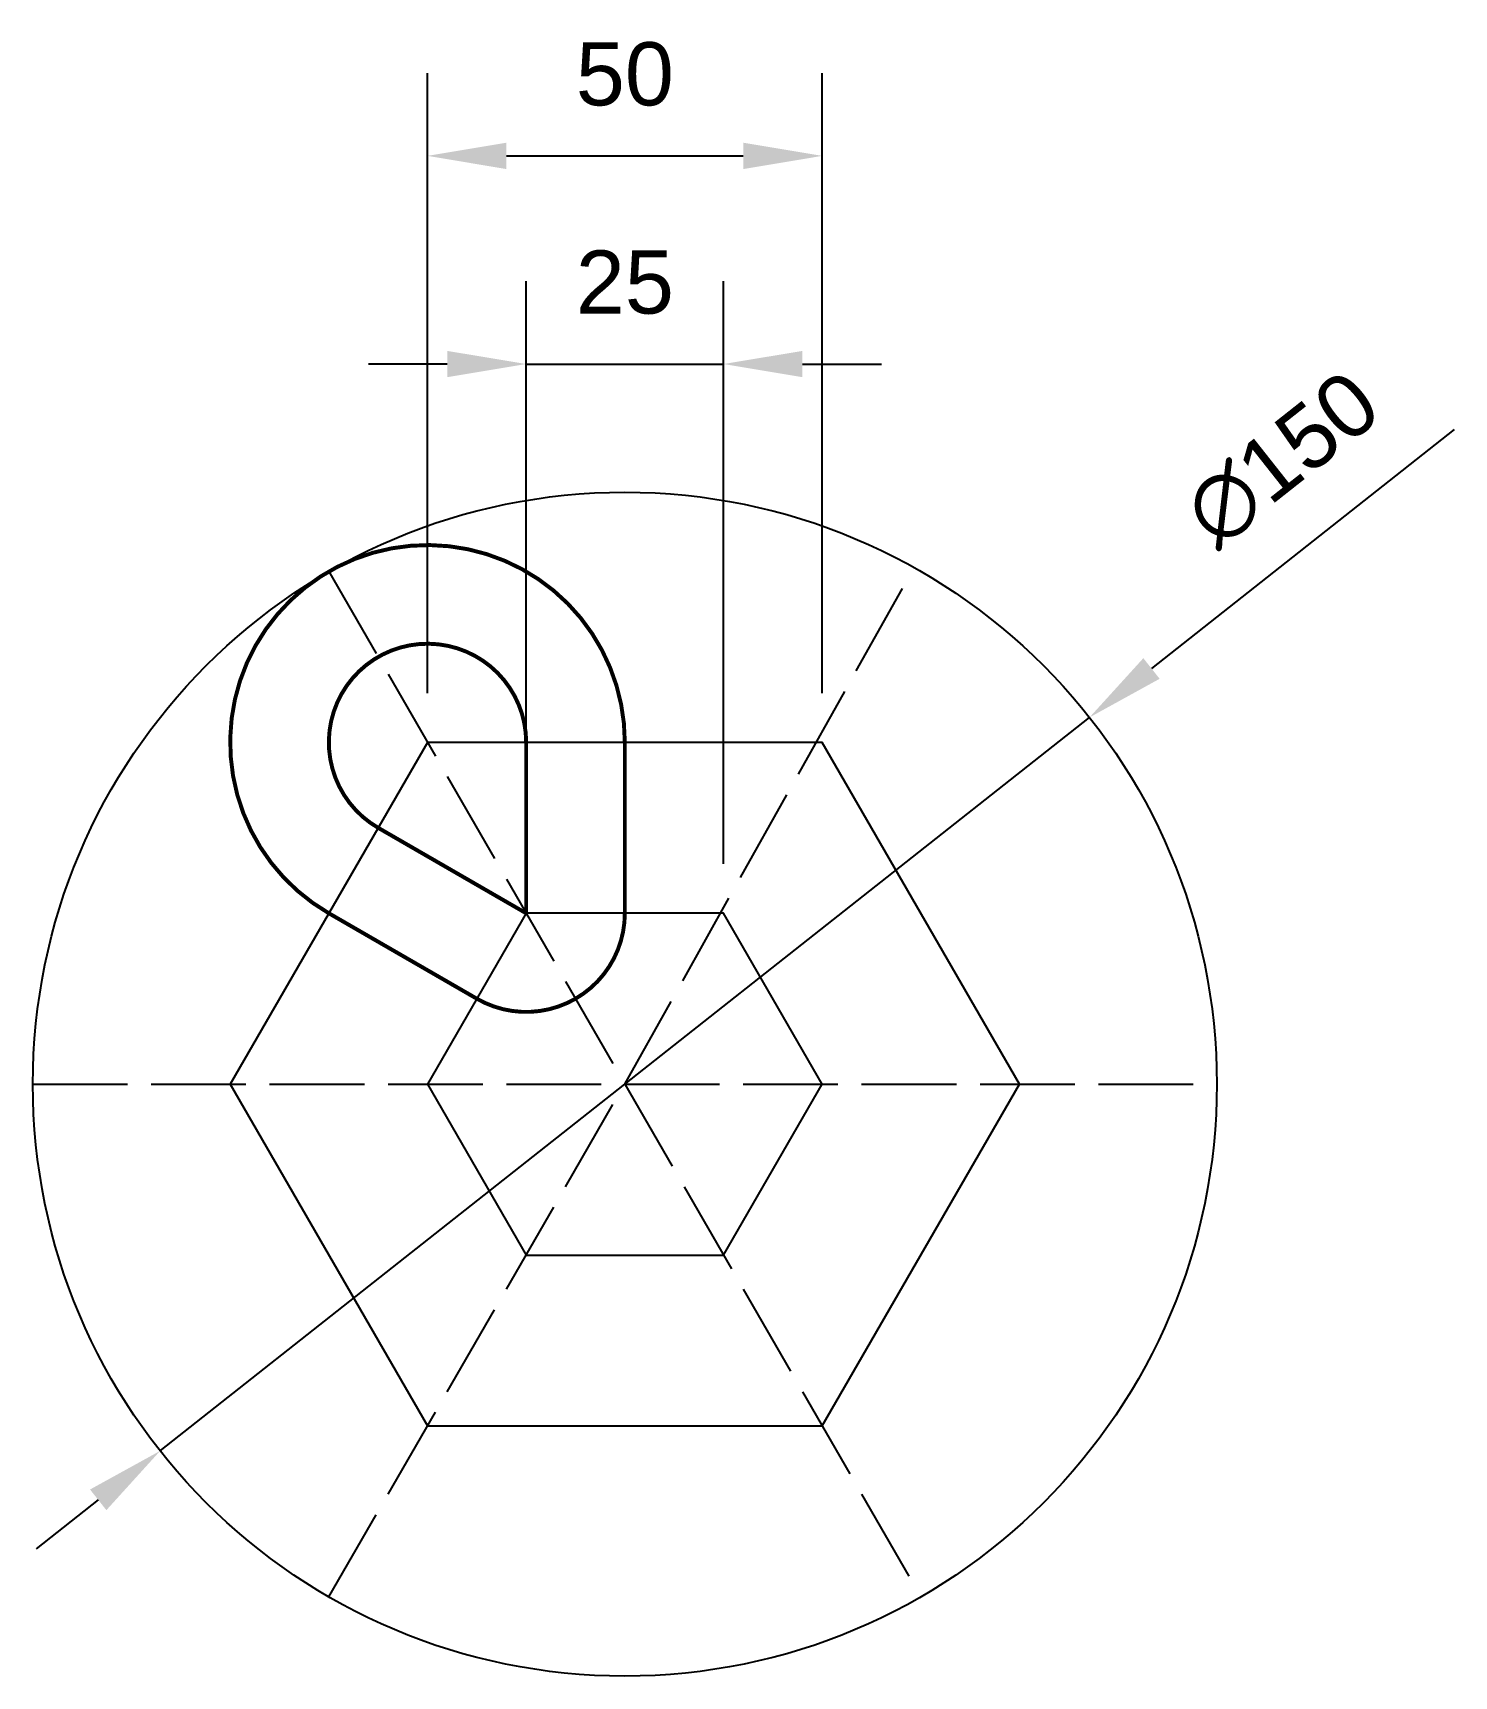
# Model space of a CAD drawing. Header units: millimetres. Extents: x 3465 to 3645, y 1976 to 2184.
import ezdxf

# ---------------------------------------------------------------- set-up
doc = ezdxf.new("R2010")
doc.units = ezdxf.units.MM
doc.linetypes.add('ACAD_ISO02W100', pattern=[15, 12, -3])
for name, color, linetype in [('Auxiliar', 252, 'Continuous'), ('Cotas', 252, 'Continuous'), ('Discontinua', 252, 'ACAD_ISO02W100')]:
    doc.layers.add(name, color=color, linetype=linetype)
doc.styles.get("Standard").update_dxf_attribs({"font": 'arial.ttf'})
doc.dimstyles.new('ISO-25', dxfattribs={"dimtxt": 8, "dimasz": 10, "dimexe": 10.5, "dimexo": 6.25, "dimgap": 6.25, "dimtad": 1, "dimtxsty": 'Standard', "dimcen": 2.5, "dimadec": 0, "dimazin": 0, "dimtfac": 1, "dimtmove": 0, "dimatfit": 3, "dimfxl": 1, "dimarcsym": 0})

# ---------------------------------------------------------------- blocks, each defined once
blk = doc.blocks.new('*D1')
at = {"layer": 'Cotas', "color": 0, "lineweight": -2, "transparency": 16777216}
for p, q in [((3515.27, 2100.09), (3515.27, 2178.65)), ((3565.27, 2100.09), (3565.27, 2178.65)), ((3525.27, 2168.15), (3555.27, 2168.15))]:
    blk.add_line(p, q, dxfattribs=at)
at = {"layer": 'Cotas', "color": 0, "transparency": 16777216}
for points in [[(3525.27, 2169.82), (3525.27, 2166.48), (3515.27, 2168.15)], [(3555.27, 2169.82), (3555.27, 2166.48), (3565.27, 2168.15)]]:
    blk.add_solid(points, dxfattribs=at)
at = {"layer": 'Defpoints', "color": 0, "transparency": 16777216}
for p in [(3565.27, 2168.15), (3515.27, 2093.84), (3565.27, 2093.84)]:
    blk.add_point(p, dxfattribs=at)
at = {"layer": 'Cotas', "color": 0, "transparency": 16777216, "insert": (3540.27, 2178.49), "char_height": 8, "attachment_point": 5}
blk.add_mtext('50', dxfattribs=at)
blk = doc.blocks.new('*D2')
at = {"layer": 'Cotas', "color": 0, "lineweight": -2, "transparency": 16777216}
for p, q in [((3527.77, 2078.44), (3527.77, 2152.28)), ((3552.77, 2078.44), (3552.77, 2152.28)), ((3517.77, 2141.78), (3507.77, 2141.78)), ((3527.77, 2141.78), (3552.77, 2141.78)), ((3562.77, 2141.78), (3572.77, 2141.78))]:
    blk.add_line(p, q, dxfattribs=at)
at = {"layer": 'Cotas', "color": 0, "transparency": 16777216}
for points in [[(3517.77, 2143.44), (3517.77, 2140.11), (3527.77, 2141.78)], [(3562.77, 2143.44), (3562.77, 2140.11), (3552.77, 2141.78)]]:
    blk.add_solid(points, dxfattribs=at)
at = {"layer": 'Defpoints', "color": 0, "transparency": 16777216}
for p in [(3552.77, 2141.78), (3527.77, 2072.19), (3552.77, 2072.19)]:
    blk.add_point(p, dxfattribs=at)
at = {"layer": 'Cotas', "color": 0, "transparency": 16777216, "insert": (3540.27, 2152.11), "char_height": 8, "attachment_point": 5}
blk.add_mtext('25', dxfattribs=at)
blk = doc.blocks.new('*D3')
at = {"layer": 'Cotas', "color": 0, "lineweight": -2, "transparency": 16777216}
for p, q in [((3645.34, 2133.47), (3606.99, 2103.2)), ((3481.39, 2004.08), (3599.14, 2097.01)), ((3473.54, 1997.88), (3465.69, 1991.69))]:
    blk.add_line(p, q, dxfattribs=at)
at = {"layer": 'Cotas', "color": 0, "transparency": 16777216}
for points in [[(3605.96, 2104.51), (3608.02, 2101.9), (3599.14, 2097.01)], [(3472.51, 1999.19), (3474.58, 1996.57), (3481.39, 2004.08)]]:
    blk.add_solid(points, dxfattribs=at)
at = {"layer": 'Defpoints', "color": 0, "transparency": 16777216}
for p in [(3599.14, 2097.01), (3481.39, 2004.08)]:
    blk.add_point(p, dxfattribs=at)
at = {"layer": 'Cotas', "color": 0, "transparency": 16777216, "insert": (3623.55, 2129.72), "char_height": 8, "attachment_point": 5, "rotation": 38.2824}
blk.add_mtext('∅150', dxfattribs=at)

msp = doc.modelspace()

# ---------------------------------------------------------------- linework, layer by layer
at = {"const_width": 0.5}
for points in [[(3540.266, 2072.194), (3540.266, 2093.844, 1.7320508), (3502.766, 2072.194), (3521.516, 2061.368, 0.5773503)], [(3527.766, 2072.194), (3527.766, 2093.844, 1.7320508), (3509.016, 2083.019)]]:
    msp.add_lwpolyline(points, format="xyb", close=True, dxfattribs=at)
at = {"layer": 'Auxiliar'}
for points in [[(3515.266, 2093.844), (3490.266, 2050.543), (3515.266, 2007.242), (3565.266, 2007.242), (3590.266, 2050.543), (3565.266, 2093.844)], [(3527.766, 2072.194), (3515.266, 2050.543), (3527.766, 2028.892), (3552.766, 2028.892), (3565.266, 2050.543), (3552.766, 2072.194)]]:
    msp.add_lwpolyline(points, close=True, dxfattribs=at)
msp.add_circle((3540.266, 2050.543), 75, dxfattribs=at)
at = {"layer": 'Discontinua'}
for p, q in [((3502.766, 2115.495), (3577.766, 1985.591)), ((3540.266, 2050.543), (3576.91, 2115.967)), ((3465.266, 2050.543), (3615.266, 2050.543)), ((3502.766, 1985.591), (3540.266, 2050.543))]:
    msp.add_line(p, q, dxfattribs=at)

# ---------------------------------------------------------------- dimensions: what is measured, and where the dimension line sits
at = {"layer": 'Cotas'}
for base, p1, p2, picture, middle in [((3565.266, 2168.151), (3515.266, 2093.844), (3565.266, 2093.844), '*D1', (3540.266, 2178.486)), ((3552.766, 2141.777), (3527.766, 2072.194), (3552.766, 2072.194), '*D2', (3540.266, 2152.112))]:
    dim = msp.add_linear_dim(base=base, p1=p1, p2=p2, dimstyle='ISO-25', dxfattribs=at)
    dim.commit()
    dim.dimension.update_dxf_attribs({"geometry": picture, "text_midpoint": middle})
dim = msp.add_diameter_dim_2p(p1=(3481.393, 2004.078), p2=(3599.138, 2097.008), dimstyle='ISO-25', dxfattribs=at)
dim.commit()
dim.dimension.update_dxf_attribs({"geometry": '*D3', "text_midpoint": (3623.545, 2129.722)})

doc.saveas('drawing.dxf')
